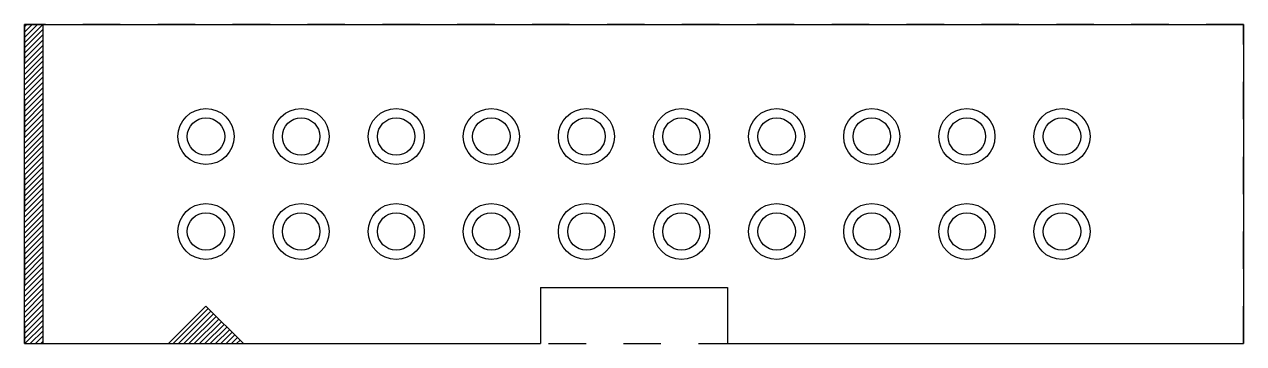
# Model space of a CAD drawing. Extents: x -4.9 to 27.7, y -3 to 5.5.
import ezdxf

# ---------------------------------------------------------------- set-up
doc = ezdxf.new("R2010")
doc.units = 0
doc.linetypes.add('虚线', pattern=[2, 1, -1])
for name, color, linetype in [('粗实线层', 7, 'CONTINUOUS'), ('细实线层', 7, 'CONTINUOUS'), ('虚线层', 6, '虚线')]:
    doc.layers.add(name, color=color, linetype=linetype)

msp = doc.modelspace()

# ---------------------------------------------------------------- linework, layer by layer
at = {"layer": '粗实线层'}
for p, q in [((-4.85, -3), (-4.85, 5.54)), ((-4.85, 5.54), (27.71, 5.54)), ((-4.85, 5.049), (-4.359, 5.54)), ((-4.85, 5.191), (-4.501, 5.54)), ((-4.85, 5.332), (-4.642, 5.54)), ((-4.85, 5.474), (-4.784, 5.54)), ((-4.35, -3), (-4.35, 5.54)), ((27.71, 5.54), (27.71, -3)), ((-4.85, 4.908), (-4.35, 5.408)), ((-4.85, 4.767), (-4.35, 5.267)), ((-4.85, 4.625), (-4.35, 5.125)), ((-4.85, 4.484), (-4.35, 4.984)), ((-4.85, 4.342), (-4.35, 4.842)), ((-4.85, 4.201), (-4.35, 4.701)), ((-4.85, 4.06), (-4.35, 4.56)), ((-4.85, 3.918), (-4.35, 4.418)), ((-4.85, 3.777), (-4.35, 4.277)), ((-4.85, 3.635), (-4.35, 4.135)), ((-4.85, 3.494), (-4.35, 3.994)), ((-4.85, 3.352), (-4.35, 3.852)), ((-4.85, 3.211), (-4.35, 3.711)), ((-4.85, 3.07), (-4.35, 3.57)), ((-4.85, 2.928), (-4.35, 3.428)), ((-4.85, 2.787), (-4.35, 3.287)), ((-4.85, 2.645), (-4.35, 3.145)), ((-4.85, 2.504), (-4.35, 3.004)), ((-4.85, 2.362), (-4.35, 2.862)), ((-4.85, 2.221), (-4.35, 2.721)), ((-4.85, 2.08), (-4.35, 2.58)), ((-4.85, 1.938), (-4.35, 2.438)), ((-4.85, 1.797), (-4.35, 2.297)), ((-4.85, 1.655), (-4.35, 2.155)), ((-4.85, 1.514), (-4.35, 2.014)), ((-4.85, 1.373), (-4.35, 1.873)), ((-4.85, 1.231), (-4.35, 1.731)), ((-4.85, 1.09), (-4.35, 1.59)), ((-4.85, 0.948), (-4.35, 1.448)), ((-4.85, 0.807), (-4.35, 1.307)), ((-4.85, 0.665), (-4.35, 1.165)), ((-4.85, 0.524), (-4.35, 1.024)), ((-4.85, 0.383), (-4.35, 0.883)), ((-4.85, 0.241), (-4.35, 0.741)), ((-4.85, 0.1), (-4.35, 0.6)), ((-4.85, -0.042), (-4.35, 0.458)), ((-4.85, -0.183), (-4.35, 0.317)), ((-4.85, -0.325), (-4.35, 0.175)), ((-4.85, -0.466), (-4.35, 0.034)), ((-4.85, -0.607), (-4.35, -0.107)), ((-4.85, -0.749), (-4.35, -0.249)), ((-4.85, -0.89), (-4.35, -0.39)), ((-4.85, -1.032), (-4.35, -0.532)), ((-4.85, -1.173), (-4.35, -0.673)), ((-4.85, -1.314), (-4.35, -0.814)), ((-4.85, -1.456), (-4.35, -0.956)), ((-4.85, -1.597), (-4.35, -1.097)), ((-4.85, -1.739), (-4.35, -1.239)), ((-4.85, -1.88), (-4.35, -1.38)), ((-4.85, -2.022), (-4.35, -1.522)), ((8.93, -1.5), (8.93, -3)), ((8.93, -1.5), (13.93, -1.5)), ((13.93, -1.5), (13.93, -3)), ((-4.85, -2.163), (-4.35, -1.663)), ((-4.85, -2.304), (-4.35, -1.804)), ((-4.85, -2.446), (-4.35, -1.946)), ((-4.85, -2.587), (-4.35, -2.087)), ((-4.85, -2.729), (-4.35, -2.229)), ((-1, -3), (0, -2)), ((-0.879, -3), (0.061, -2.061)), ((-0.737, -3), (0.131, -2.131)), ((-0.596, -3), (0.202, -2.202)), ((-0.454, -3), (0.273, -2.273)), ((1, -3), (0, -2)), ((-4.85, -2.87), (-4.35, -2.37)), ((-4.838, -3), (-4.35, -2.512)), ((-0.313, -3), (0.344, -2.344)), ((-0.172, -3), (0.414, -2.414)), ((-0.03, -3), (0.485, -2.485)), ((0.111, -3), (0.556, -2.556)), ((-4.697, -3), (-4.35, -2.653)), ((-4.556, -3), (-4.35, -2.794)), ((0.253, -3), (0.626, -2.626)), ((0.394, -3), (0.697, -2.697)), ((0.536, -3), (0.768, -2.768)), ((0.677, -3), (0.838, -2.838)), ((0.818, -3), (0.909, -2.909)), ((-4.85, -3), (8.93, -3)), ((-4.414, -3), (-4.35, -2.936)), ((0.96, -3), (0.98, -2.98)), ((13.93, -3), (27.71, -3))]:
    msp.add_line(p, q, dxfattribs=at)
at = {"layer": '细实线层'}
for centre, radius in [((0, 2.54), 0.75), ((2.54, 2.54), 0.75), ((5.08, 2.54), 0.75), ((7.62, 2.54), 0.75), ((10.16, 2.54), 0.75), ((12.7, 2.54), 0.75), ((15.24, 2.54), 0.75), ((17.78, 2.54), 0.75), ((20.32, 2.54), 0.75), ((22.86, 2.54), 0.75), ((0, 2.54), 0.5), ((2.54, 2.54), 0.5), ((5.08, 2.54), 0.5), ((7.62, 2.54), 0.5), ((10.16, 2.54), 0.5), ((12.7, 2.54), 0.5), ((15.24, 2.54), 0.5), ((17.78, 2.54), 0.5), ((20.32, 2.54), 0.5), ((22.86, 2.54), 0.5), ((0, 0), 0.75), ((2.54, 0), 0.75), ((5.08, 0), 0.75), ((7.62, 0), 0.75), ((10.16, 0), 0.75), ((12.7, 0), 0.75), ((15.24, 0), 0.75), ((17.78, 0), 0.75), ((20.32, 0), 0.75), ((22.86, 0), 0.75), ((0, 0), 0.5), ((2.54, 0), 0.5), ((5.08, 0), 0.5), ((7.62, 0), 0.5), ((10.16, 0), 0.5), ((12.7, 0), 0.5), ((15.24, 0), 0.5), ((17.78, 0), 0.5), ((20.32, 0), 0.5), ((22.86, 0), 0.5)]:
    msp.add_circle(centre, radius, dxfattribs=at)
at = {"layer": '虚线层'}
msp.add_lwpolyline([(-4.85, 5.54), (-4.85, -3), (27.71, -3), (27.71, 5.54)], close=True, dxfattribs=at)

doc.saveas('drawing.dxf')
